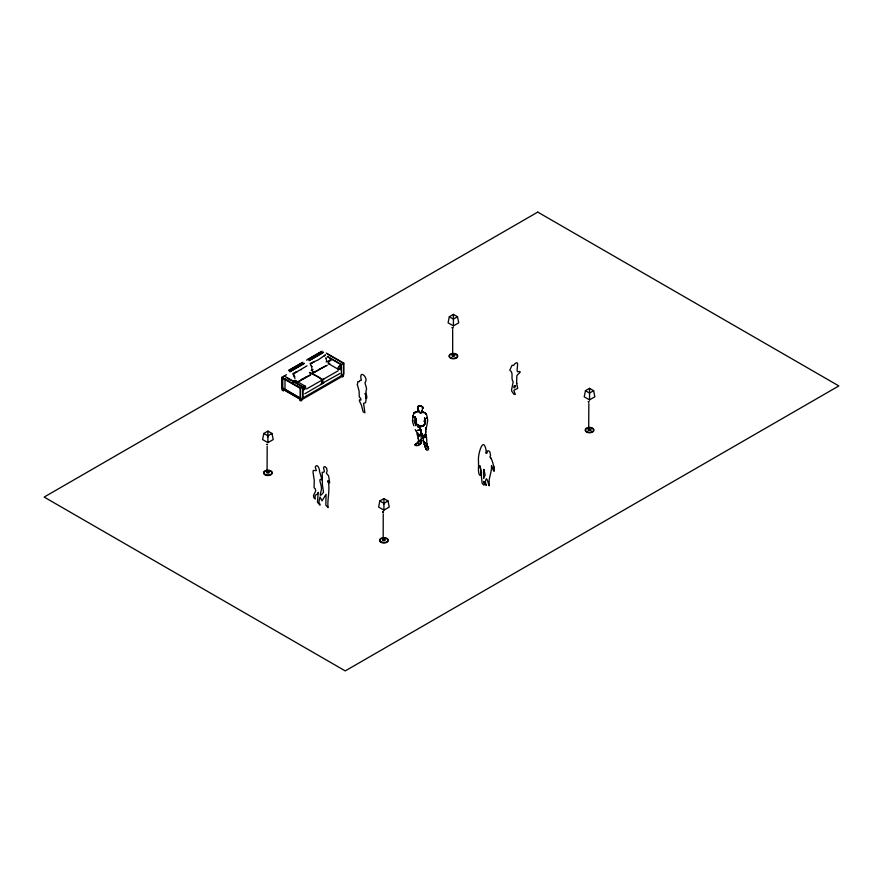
<?xml version="1.0" encoding="UTF-8"?>
<svg xmlns="http://www.w3.org/2000/svg" width="883" height="883" viewBox="0 0 883 883"><rect width="100%" height="100%" fill="white"/><g stroke="black" fill="none" stroke-linecap="round" stroke-linejoin="round"><path stroke-width="1.32" d="M322.681 383.09L340.076 373.421M424.988 424.039L425.087 424.237M418.697 411.158L418.288 411.599L417.802 409.425L417.769 410.341L418.63 410.992L417.626 407.195L418.674 405.871L420.628 405.584L422.648 406.997L422.703 408.443L422.648 406.997L419.734 405.772L421.577 406.114M298.311 381.765L310.639 374.878L310.275 373.067M322.262 383.332L320.805 384.546C327.483 378.774 311.909 374.293 309.359 372.483M420.639 433.31L420.683 434.833L420.65 433.708M415.551 425.507L415.672 425.617M420.518 433.244C421.864 436.103 416.092 436.555 417.438 433.167L417.46 433.796L417.703 432.979M425.86 432.14L425.738 428.608M415.661 419.778L416.136 418.454L415.507 422.538L416.29 425.098L415.44 422.582L416.401 421.964M420.783 431.555L420.75 430.727L420.716 431.555C421.29 432.041 420.838 436.323 418.266 435.727C422.604 435.882 415.54 434.491 418.476 435.374C417.151 433.586 417.184 434.657 417.714 435.672C416.82 433.674 418.73 440.374 418.266 438.222L418.31 438.343C418.244 442.659 419.988 441.114 417.968 441.93M322.681 383.288L324.05 382.67M328.09 480.816C330.441 489.381 326.92 500.606 328.123 507.593L325.827 505.186L326.059 494.325L322.03 500.86L319.999 496.952L318.895 501.963A2.318 1.336 60 0 0 319.789 503.818L319.977 505.153L317.45 502.206L318.244 492.361L317.251 494.16L315.099 495.33L315.231 499.072L313.818 497.593L313.465 495.429L315.684 491.069L315.363 488.961L314.072 487.736L314.26 480.363L313.012 472.151L313.255 470.451L316.357 470.584L315.209 467.03C317.174 462.736 319.801 469.105 319.558 471.588L322.129 479.955C317.427 477.107 321.5 484.469 321.357 487.526C322.405 489.91 316.975 500.286 323.531 492.35L322.394 484.701L322.229 472.328C327.262 472.902 321.158 466.952 324.856 466.566L326.622 468.111L327.107 470.871L326.39 473.167L328.575 475.838L329.668 482.504L328.984 483.156L328.09 480.816L328.277 482.482M412.957 415.727L413.012 417.052L414.646 417.637L412.891 416.213L412.637 421.997L413.873 425.772M424.524 442.946C424.602 448.465 425.253 444.712 425.926 449.281L425.606 448.321L426.533 450.076L427.913 450.109L428.608 448.619L427.052 446.136L428.542 448.586L426.964 444.833L426.5 436.875L425.098 434.27M424.756 443.785L423.432 440.672L423.089 436.997L423.509 437.405L422.372 436.246L420.694 429.955L417.074 430.485L421.169 429.878C417.648 429.999 423.145 429.436 420.772 431.114M421.986 406.644C423.211 406.169 422.328 409.204 422.648 408.123M301.71 400.617L302.074 398.586M326.699 361.136L326.07 358.487M415.661 423.487C416.048 423.343 415.816 422.67 415.584 424.712L415.507 422.538L416.235 422.162M263.807 433.465L262.593 439.568L267.902 442.637L273.211 439.568L271.997 433.465L267.902 431.103L263.807 433.465L267.902 435.827L271.997 433.465M379.833 500.959L378.63 507.063L383.928 510.131L389.237 507.063L388.023 500.959L383.928 498.597L379.833 500.959L383.928 503.321L388.023 500.959M449.315 316.732L448.1 322.847L453.409 325.904L458.719 322.847L457.504 316.732L453.409 314.37L449.315 316.732L453.409 319.105L457.504 316.732M585.451 390.716L584.237 396.831L589.546 399.889L594.855 396.831L593.641 390.716L589.546 388.354L585.451 390.716L589.546 393.078L593.641 390.716M425.518 428.719C425.385 429.9 426.853 427.703 425.716 428.785M425.109 423.641L423.697 424.933L425.01 423.432M418.089 443.299L418.399 442.526M421.025 430.33L421.246 430.374M424.624 421.368L424.822 419.591L425.164 422.493M421.644 440.672L420.617 442.504L421.478 440.518M322.185 383.664L322.207 380.904M425.672 428.972L425.827 429.9L425.595 428.608M415.606 423.763C414.226 425.043 414.778 415.043 415.672 419.767M516.577 382.825L516.886 375.518L520.208 372.196L519.866 371.489L517.515 371.743C515.882 369.966 520.275 358.84 514.502 364.105L513.619 365.43L512.052 365.286L509.8 370.154C514.105 372.99 510.363 377.979 513.166 381.831L511.61 389.734L511.765 391.235L514.049 394.348L515.297 394.469L513.862 390.319L517.692 388.365L516.577 382.825L516.754 383.575M418.001 406.765C419.447 404.922 415.981 409.348 418.476 406.257M421.666 440.86L421.379 443.299L420.838 442.24M425.076 445.772L425.076 446.732M420.716 434.017L421.544 440.617L420.44 439.944M268.41 436.632L267.439 436.632M417.681 433.089L417.648 434.789C417.88 432.968 416.312 432.162 415.187 429.557M425.198 445.683L425.264 446.93M422.56 408.244L421.732 412.924L419.9 412.891L420.992 412.814M415.683 422.46L415.661 421.721L416.07 423.84L415.573 421.776L416.522 420.948M418.972 440.407L419.127 441.169L418.807 439.922M296.235 372.162L307.019 365.816M416.357 421.169L415.573 421.776M418.012 443.443L418.487 442.228M325.628 354.778L318.277 359.856L310.242 363.421M301.136 369.745L301.026 369.789M324.889 355.374L324.326 355.816L324.812 355.441M315.739 371.489L312.88 373.067L327.317 365.242M267.085 472.019L267.185 446.379M383.178 539.656L383.222 513.796M320.286 368.774L315.739 371.489M297.792 381.897L302.781 378.884M323.984 378.962L322.483 379.624M323.023 379.535L322.626 383.09M304.227 378.067L309.977 375.132M322.913 367.295L326.235 365.628M314.205 372.46C310.761 372.913 312.957 366.048 310.165 363.917M452.659 329.558L452.692 355.363M588.829 403.553L588.696 429.469M306.578 360.143L307.748 359.458M305.772 377.196L304.414 377.957M289.944 371.677L304.271 363.388M289.977 371.71L304.304 363.421M309.16 360.584L323.498 352.284M309.193 360.617L323.52 352.317M326.136 361.964L327.251 361.302M321.831 383.939L304.767 393.796M297.019 371.92L292.869 373.553L294.966 378.432M301.787 362.902L288.509 370.54L302.968 362.251M307.737 359.447L322.196 351.158M307.759 359.48L321.026 351.82M284.216 375.981L302.891 386.765L302.891 398.112L300.529 399.48L281.865 388.697L281.865 377.35L286.489 374.679M282.229 388.476L283.41 389.16L283.41 390.981L282.229 390.297L282.152 377.858L284.999 378.818M283.035 388.012L282.152 388.531L300.242 398.961L300.827 398.63L282.748 388.189L282.748 377.516M283.41 389.16L284.216 388.697M282.152 377.858L300.242 388.299L302.891 386.765M341.423 364.524L343.774 363.156L343.774 374.513L341.423 375.871L341.423 364.524L327.416 356.434M306.544 388.973L321.765 380.253L321.732 379.58M323.951 378.917L338.222 370.75M299.723 400.396L299.723 398.586L300.529 398.112M342.891 374.337L343.487 373.995L343.487 363.332L327.659 354.193M303.244 378.619L303.035 378.73M319.999 368.939L319.282 369.337M321.059 368.343L322.129 367.736L321.368 368.167M302.483 379.039L303.575 378.432M313.068 369.513L311.18 370.518M301.467 379.613L302.152 379.237M383.564 503.74L384.348 503.74M308.498 375.783L309.083 375.529M418.123 411.191L416.158 412.019L419.315 411.125M314.16 362.019L311.5 363.034L313.233 362.405M417.924 441.997L414.933 444.966L417.129 443.52L414.878 444.833C416.169 447.449 422.637 443.752 420.551 442.262M417.681 411.346L414.282 412.692L412.99 415.54M425.805 431.82L425.485 436.114L425.374 434.16M490.871 458.034C493.939 463.321 496.522 480.087 491.478 465.54C492.14 471.765 488.343 478.089 489.215 483.862C489.469 490.584 487.615 477.25 486.091 478.983L485.363 481.809L486.202 485.429C480.186 474.436 487.559 490.01 482.151 483.31L480.65 469.69A7.77 4.481 60 0 0 479.679 465.606C483.63 477.968 477.471 478.972 478.564 466.125L478.476 460.584C477.703 454.579 483.542 434.039 486.29 451.577C484.359 453.365 487.891 454.778 487.217 451.025L488.917 450.904L489.988 452.206L490.573 455.76L489.899 456.964L491.378 458.752M426.18 428.145L425.606 427.869M452.471 356.147L452.736 356.268A1.347 0.773 0 0 0 454.745 355.661A1.347 0.773 0 0 0 452.946 354.867A1.347 0.773 0 0 0 452.46 356.136M424.27 444.613L424.348 443.641L424.458 444.359M326.269 353.057L343.774 363.156M327.394 356.765L341.125 364.69L341.125 370.032M328.586 363.708L338.454 369.403M311.434 373.189L322.527 379.58M295.352 380.496L305.22 386.191A2.086 1.203 -60 0 1 304.547 389.425A2.086 1.203 -60 0 1 302.748 388.365A2.086 1.203 -60 0 1 305.22 386.191M286.578 377.692L302.593 386.942L302.593 397.604M287.262 380.131L289.525 381.434M291.787 382.736L294.05 384.039M296.302 385.352L300.827 387.957M281.865 377.35L300.529 388.134L300.529 399.48M301.026 398.509L284.999 389.26L284.999 378.597M299.723 398.586L300.904 399.259L300.904 401.081M321.291 378.873L322.483 379.624M415.507 417.295L414.911 416.566L415.496 417.14M421.003 440.021L421.853 440.65M424.756 443.641C425.054 443.255 424.116 443.862 424.701 442.725M424.293 421.456L425.109 422.615L424.811 422.063M415.661 422.295L415.871 423.089M424.237 420.97L424.933 422.593L424.568 421.544M425.474 447.328L425.617 447.88L425.385 447.151M293.432 374.237L293.807 374.878L293.476 374.315M294.635 376.522L294.127 375.507L294.679 376.644M311.754 366.555L311.269 365.606L311.82 366.754M421.853 434.05L424.315 437.217L421.721 433.542M417.648 408.597L417.858 409.613L417.67 408.741M425.01 422.416L424.535 419.922M424.723 422.184L424.447 420.142M322.096 380.054L322.262 380.893M420.716 432.813L420.871 433.288M342.229 375.407L342.604 377.008M326.026 358.255L325.937 357.659M424.304 444.524L424.215 444.006M426.114 428.134C427.217 425.44 428.641 415.849 426.544 418.454C428.652 415.639 424.679 411.688 421.721 411.412L421.721 410.772M427.438 420.606L427.515 421.224M493.663 465.959L494.005 468.454M312.759 372.03L312.714 371.235L312.781 372.394M589.546 388.354L589.546 399.889M453.409 314.37L453.409 325.904M383.928 498.597L383.928 510.131M343.41 374.723L343.41 376.544M300.242 388.299L300.242 398.961M267.902 431.103L267.902 442.637M340.397 366.489A1.468 0.85 -60 0 1 339.58 368.741A1.468 0.85 -60 0 1 338.52 367.747A1.468 0.85 -60 0 1 340.231 366.335M329.812 363.487A2.086 1.203 -60 0 1 328.178 363.023A2.086 1.203 -60 0 1 329.315 360.419A2.086 1.203 -60 0 1 331.059 360.639M328.895 363.167A1.468 0.85 -60 0 1 328.951 361.39A1.468 0.85 -60 0 1 330.452 360.706M305.076 386.875A1.468 0.85 -60 0 1 304.26 389.138A1.468 0.85 -60 0 1 303.2 388.134A1.468 0.85 -60 0 1 304.911 386.721M293.145 381.92A2.086 1.203 -60 0 1 294.602 380.452A2.086 1.203 -60 0 1 295.728 381.037M293.575 381.864A1.468 0.85 -60 0 1 295.043 381.026M267.902 471.544A1.347 0.773 0 0 1 269.205 472.526A1.347 0.773 0 0 1 267.229 472.99L266.964 472.88A1.347 0.773 0 0 1 267.229 471.654M270.893 471.356A4.227 2.439 0 0 1 270.893 474.811A4.227 2.439 0 0 1 264.911 474.811A4.227 2.439 0 0 1 264.911 471.356M265.794 470.97A4.227 2.439 0 0 1 266.809 470.727M267.902 470.639A4.227 2.439 0 0 1 270.01 470.97M267.902 470.131A4.227 2.439 0 0 1 271.732 473.597A4.227 2.439 0 0 1 264.668 474.138A4.227 2.439 0 0 1 266.809 470.22M593.21 429.116A4.227 2.439 0 0 1 589.546 432.78A4.227 2.439 0 0 1 585.882 429.116M586.555 428.608A4.227 2.439 0 0 1 587.438 428.222M591.654 428.222A4.227 2.439 0 0 1 592.537 428.608M590.893 430.341A1.347 0.773 0 0 1 590.848 430.54M588.244 430.54A1.347 0.773 0 0 1 588.199 430.341M454.502 353.995A4.227 2.439 0 0 1 457.383 357.185A4.227 2.439 0 0 1 451.621 358.564A4.227 2.439 0 0 1 449.745 355.132M450.418 354.624A4.227 2.439 0 0 1 452.317 353.995M453.409 353.399A4.227 2.439 0 0 1 457.239 356.875A4.227 2.439 0 0 1 450.175 357.405A4.227 2.439 0 0 1 452.317 353.487M386.048 538.464A4.227 2.439 0 0 1 387.593 541.798A4.227 2.439 0 0 1 381.82 542.681A4.227 2.439 0 0 1 380.275 539.347M380.948 538.851A4.227 2.439 0 0 1 381.82 538.464M382.847 538.222A4.227 2.439 0 0 1 385.032 538.222M426.864 445.584L427.825 446.809L426.809 445.672M418.387 444.017L418.387 444.017M417.56 407.659L417.56 407.659M417.736 407.803L417.736 408.509L417.736 407.803M419.855 428.034C419.778 430.595 419.977 425.496 419.855 428.034L420.032 426.997L418.266 426.964L421.346 426.688L424.061 425.308L419.613 426.919L419.855 428.034M421.798 411.368L421.853 412.46L421.809 411.456M357.361 384.734L359.116 391.103L359.304 397.096L360.683 398.365L360.915 400.131L359.458 399.778L359.359 400.805L361.589 405.606L363.056 411.666L364.889 412.814L363.597 403.332L365.628 402.703L366.037 399.558A1.534 0.883 60 0 0 365.871 398.652C368.266 399.072 365.419 392.935 366.048 390.915C368.079 388.641 363.366 381.776 365.551 381.964C368.343 376.842 358.255 368.818 361.379 380.275L359.9 380.441L359.226 381.71L357.88 381.577L357.361 384.734M415.672 423.343L416.334 422.35L415.672 423.343M515.529 386.059C513.266 391.246 513.31 383.608 515.529 386.059M483.509 472.372L483.696 478.487L485.142 475.032L483.906 469.37L483.509 472.372M412.549 420.275L412.604 421.279L412.549 420.275M424.933 445.131L424.866 445.749L424.955 445.153M421.368 439.579L420.838 440.407L421.368 439.579M365.264 393.454L366.246 398.343L365.264 393.454M301.942 398.509L301.71 399.767L342.328 376.324L342.096 375.319L301.942 398.509M419.072 406.037C415.937 408.034 421.644 404.679 419.028 406.081M422.869 436.334L422.935 437.107L422.88 436.423M417.659 407.604L417.626 408.277L417.659 407.604M426.919 445.01L426.942 444.944M421.809 411.633C422.46 409.878 420.595 410.882 423.884 412.692L421.809 411.633M267.626 472.25L267.648 472.217M383.652 539.745L383.73 539.679M453.134 355.529L453.156 355.485M589.27 429.513L589.292 429.469M266.644 444.524L267.538 444.579L266.688 444.469M382.67 512.019L383.575 512.063L382.714 511.963M452.14 327.792L453.045 327.847L452.14 327.792M588.277 401.776L589.182 401.831L588.332 401.732M425.043 435.418L424.844 436.003L425.904 434.304L424.668 436.334L425.043 435.474M421.82 411.555L421.158 411.721L421.798 411.621M427.206 443.961L426.82 444.546L427.151 443.95M414.988 412.493L413.63 413.564L415.639 412.063L413.763 413.354L415.639 412.262L414.988 412.493M424.535 437.328C420.308 437.217 428.641 437.24 424.458 437.549L425.761 436.467L424.535 437.328M421.931 412.074L421.257 412.328L421.908 412.107M418.796 444.69L420.032 443.961L418.796 444.69M414.613 412.681L414.613 412.681M423.983 425.087C422.284 427.129 412.206 426.677 420.805 426.467L420.01 426.644L423.983 425.087M419.999 435.462L419.403 435.518L419.999 435.462M537.747 212.097L44.15 497.074L345.253 670.903L838.85 385.926L537.747 212.097M296.114 372.207L294.469 372.891L296.147 372.196M420.396 443.763L419.789 443.983L421.092 443.509L420.396 443.763M423.928 425.65L422.659 426.003L423.928 425.65M420.761 406.191L420.871 406.158M420.727 441.82L420.076 441.864L420.727 441.82M425.485 418.685L424.469 418.078L425.485 418.685M419.348 425.727L415.562 423.564L420.087 425.981L419.348 425.727M425.639 413.365C424.304 412.394 427.35 415.551 425.628 413.343M588.873 430.253L588.608 430.131A1.347 0.773 0 0 1 589.082 428.851A1.347 0.773 0 0 1 590.882 429.646A1.347 0.773 0 0 1 588.873 430.253M383.266 540.484L383.001 540.374A1.347 0.773 0 0 1 383.476 539.083A1.347 0.773 0 0 1 385.275 539.877A1.347 0.773 0 0 1 383.266 540.484M425.076 442.78L424.237 442.14L425.076 442.78M427.008 446.798L427.008 446.798M423.332 412.471L422.582 411.776L423.332 412.471M419.513 412.394L418.763 411.335L419.513 412.394M427.317 445.783L427.571 446.401L427.328 445.76M425.948 449.381L425.661 448.432L425.948 449.381M326.39 359.845L326.39 359.845M423.078 438.089L422.957 437.504L423.078 438.089M425.363 433.763L425.363 433.763M424.889 445.749L424.889 445.827M339.867 369.028A2.086 1.203 -60 0 0 340.54 365.794A2.086 1.203 -60 0 0 338.079 367.968A2.086 1.203 -60 0 0 339.867 369.028M587.438 431.942A4.227 2.439 0 0 0 593.773 429.822A4.227 2.439 0 0 0 587.438 427.714A4.227 2.439 0 0 0 587.438 431.942M381.82 542.173A4.227 2.439 0 0 0 388.156 540.065A4.227 2.439 0 0 0 381.82 537.946A4.227 2.439 0 0 0 381.82 542.173"/></g></svg>
